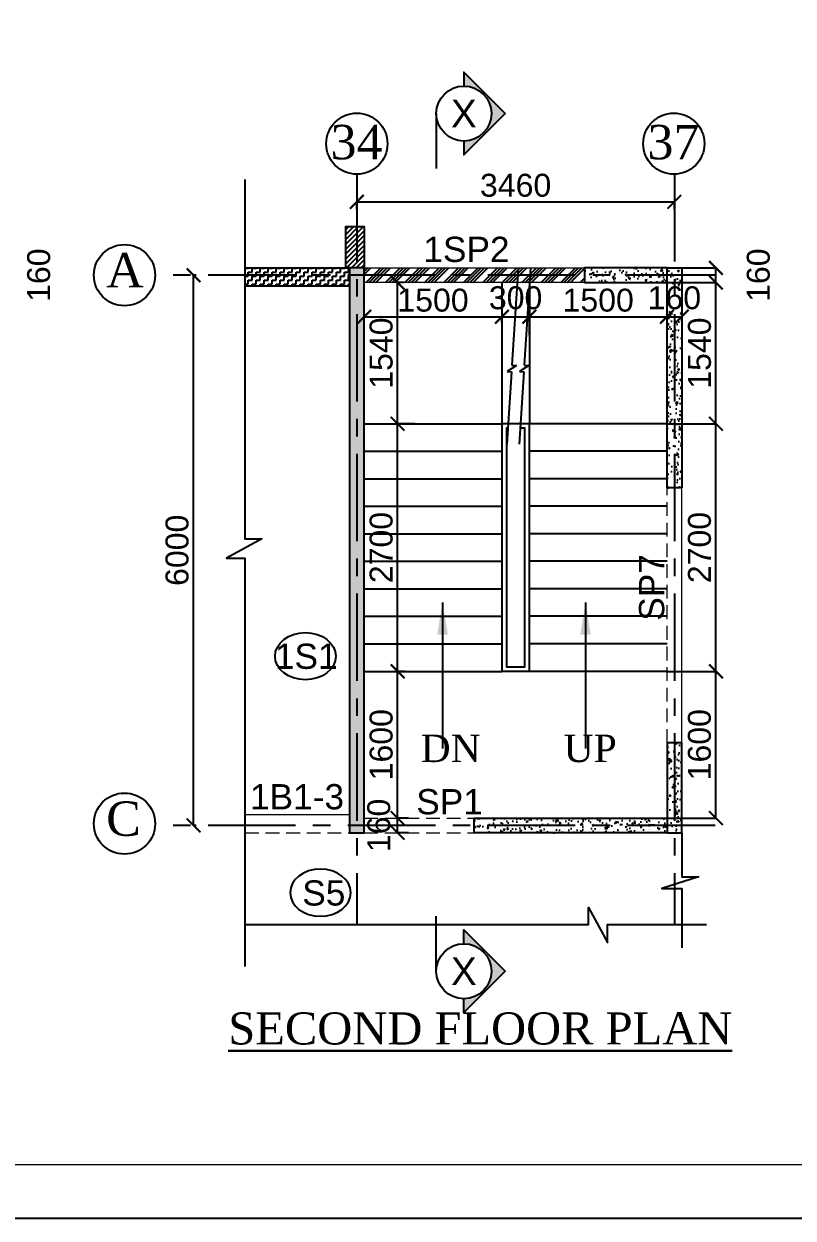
# Model space of a CAD drawing. Header units: inches. Extents: x 42351 to 118476, y -157843 to -108551.
# Drawn here: x 71728 to 80110, y -157843 to -144821 of the extents above; entities that cross this region are included whole.
import ezdxf
from ezdxf.enums import TextEntityAlignment as Align

# ---------------------------------------------------------------- set-up
doc = ezdxf.new("R2010")
doc.units = ezdxf.units.IN
doc.header["$MEASUREMENT"] = 0
doc.linetypes.add('CENTER', pattern=[50.8, 31.75, -6.35, 6.35, -6.35])
doc.linetypes.add('Hidden', pattern=[3, 2, -1])
for name, color, linetype in [('1', 8, 'Continuous'), ('160 R.C. WALL HAT', 8, 'Continuous'), ('160 R.C.WALL', 6, 'Continuous'), ('200 R.C. WALL', 8, 'Continuous'), ('200THK R.C WALL HAT', 253, 'Continuous'), ('ARROW', 5, 'Continuous'), ('DIM', 251, 'Continuous'), ('GIRD CIR', 1, 'Continuous'), ('GIRD TEXT', 4, 'Continuous'), ('GRID', 8, 'CENTER'), ('GRID DIM', 4, 'Continuous'), ('NON STRUC R.C.WALL', 6, 'Continuous'), ('SECOND FLOOR BEAM', 6, 'Continuous'), ('SECOND FLOOR SLAB', 4, 'Continuous'), ('SHEARWALL HATCH', 8, 'Continuous'), ('SLAB TXT', 4, 'Continuous'), ('SPANRAL BEAM', 3, 'Continuous'), ('STEP LINE', 6, 'Continuous')]:
    doc.layers.add(name, color=color, linetype=linetype)
for name, color, linetype, lineweight in [('BEAMS', 3, 'Continuous', 0), ('GRID NO', 4, 'Continuous', 9), ('inner wall', 4, 'Continuous', 30), ('JKEC COLHAT', 2, 'Continuous', 20), ('SLAB CIR', 1, 'Continuous', 25), ('text', 4, 'Continuous', 30)]:
    doc.layers.add(name, color=color, linetype=linetype, lineweight=lineweight)
doc.styles.add('KUMAR', font='romantic.ttf')
doc.styles.add('T-200', font='arial.ttf', dxfattribs={"height": 300})
doc.styles.add('T200', font='sanss___.ttf', dxfattribs={"height": 250})
doc.styles.add('T300', font='sanss___.ttf', dxfattribs={"height": 350})
doc.styles.add('T400', font='romantic.ttf')
doc.dimstyles.new('T 200', dxfattribs={"dimtxt": 250, "dimasz": 150, "dimexe": 1, "dimexo": 0, "dimgap": 50, "dimtad": 1, "dimdec": 0, "dimdsep": 46, "dimtxsty": 'T200', "dimblk": 'ARCHTICK', "dimcen": 2.5, "dimdle": 1, "dimclrd": 5, "dimclre": 253, "dimclrt": 1, "dimadec": 0, "dimazin": 0, "dimtfac": 1, "dimtdec": 0, "dimtmove": 2, "dimatfit": 3, "dimfxl": 0, "dimarcsym": 0})
doc.dimstyles.new('T 300', dxfattribs={"dimtxt": 250, "dimasz": 150, "dimexe": 1, "dimexo": 0, "dimgap": 50, "dimtad": 1, "dimdec": 0, "dimrnd": 5, "dimdsep": 46, "dimtxsty": 'T200', "dimblk": 'ARCHTICK', "dimcen": 2.5, "dimdle": 1, "dimclrd": 5, "dimclre": 253, "dimclrt": 4, "dimadec": 0, "dimazin": 0, "dimtfac": 1, "dimtdec": 0, "dimtmove": 2, "dimatfit": 3, "dimfxl": 0, "dimarcsym": 0})
pattern_1 = [(50, (2212626.77, 82114.85), (179.315046, -15.688034), [18.75, -206.25]), (355, (2212626.77, 82114.85), (-34.687833, 188.048033), [15, -165]), (100.451444, (2212641.71, 82113.54), (144.627212, 172.359998), [15.935048, -175.285528]), (46.1842, (2212626.77, 82164.85), (266.810333, -41.37982), [28.125, -309.375]), (96.635635, (2212649, 82161.4), (233.665486, 243.52965), [23.902586, -262.92844]), (351.184164, (2212626.77, 82164.85), (233.665486, 243.52965), [22.5, -247.5]), (21, (2212651.77, 82152.35), (149.226763, -100.654723), [18.75, -206.25]), (326, (2212651.77, 82152.35), (60.828833, 181.287511), [15, -165]), (71.451445, (2212664.2, 82143.96), (210.055594, 80.632788), [15.935047, -175.285528]), (37.5, (2212626.77, 82114.85), (3.0399638, 83.2234635), [0, -163, 0, -167.5, 0, -165.625]), (7.5, (2212626.77, 82114.85), (65.7673844, 98.602928), [0, -95.5, 0, -159.25, 0, -63.125]), (327.5, (2212571.02, 82114.85), (133.455609, -5.638718), [0, -62.5, 0, -195, 0, -258.75]), (317.5, (2212546.02, 82114.85), (145.7965423, 25.0262456), [0, -81.25, 0, -129.5, 0, -183.75])]

# ---------------------------------------------------------------- blocks, each defined once
blk = doc.blocks.new('_ARCHTICK')
at = {"color": 0, "linetype": 'ByBlock', "const_width": 0.15}
blk.add_lwpolyline([(-0.5, -0.5), (0.5, 0.5)], dxfattribs=at)
blk = doc.blocks.new('*D29')
at = {"layer": 'Defpoints', "color": 0}
for p in [(70894, -147481, 15), (71427, -147481), (70894, -147641, 15)]:
    blk.add_point(p, dxfattribs=at)
at = {"layer": 'DIM', "color": 253, "lineweight": -2}
for p, q in [((70894, -147481), (71428, -147481)), ((70894, -147641), (71428, -147641))]:
    blk.add_line(p, q, dxfattribs=at)
at = {"layer": 'DIM', "color": 5, "lineweight": -2}
blk.add_line((71427, -147642), (71427, -147480), dxfattribs=at)
at = {"layer": 'DIM', "color": 5, "lineweight": -2, "xscale": 150, "yscale": 150, "zscale": 150}
for p, rotation in [((71427, -147481), 90), ((71427, -147641), 270)]:
    blk.add_blockref('_ARCHTICK', p, dxfattribs=dict(at, rotation=rotation))
at = {"layer": 'DIM', "color": 1, "insert": (71890, -147561), "char_height": 250, "attachment_point": 5, "rotation": 90, "style": 'T200'}
blk.add_mtext('160', dxfattribs=at)
blk = doc.blocks.new('*D38')
at = {"layer": 'Defpoints', "color": 0}
for p in [(73577, -147561), (73606, -147561, 15), (73606, -153561, 15)]:
    blk.add_point(p, dxfattribs=at)
at = {"layer": 'GRID DIM', "color": 253, "lineweight": -2}
for p, q in [((73606, -147561), (73576, -147561)), ((73606, -153561), (73576, -153561))]:
    blk.add_line(p, q, dxfattribs=at)
at = {"layer": 'GRID DIM', "color": 5, "lineweight": -2}
blk.add_line((73577, -153562), (73577, -147560), dxfattribs=at)
at = {"layer": 'GRID DIM', "color": 5, "lineweight": -2, "xscale": 150, "yscale": 150, "zscale": 150}
for p, rotation in [((73577, -147561), 90), ((73577, -153561), 270)]:
    blk.add_blockref('_ARCHTICK', p, dxfattribs=dict(at, rotation=rotation))
at = {"layer": 'GRID DIM', "color": 4, "insert": (73398, -150561), "char_height": 250, "attachment_point": 5, "rotation": 90, "style": 'T200'}
blk.add_mtext('6000', dxfattribs=at)
blk = doc.blocks.new('*D39')
at = {"layer": 'Defpoints', "color": 0}
for p in [(78816, -146761), (75356, -146844, 15), (78816, -146844, 15)]:
    blk.add_point(p, dxfattribs=at)
at = {"layer": 'GRID DIM', "color": 5, "lineweight": -2}
blk.add_line((75355, -146761), (78817, -146761), dxfattribs=at)
at = {"layer": 'GRID DIM', "color": 253, "lineweight": -2}
for p, q in [((75356, -146844), (75356, -146760)), ((78816, -146844), (78816, -146760))]:
    blk.add_line(p, q, dxfattribs=at)
at = {"layer": 'GRID DIM', "color": 5, "lineweight": -2, "xscale": 150, "yscale": 150, "zscale": 150, "rotation": 180}
blk.add_blockref('_ARCHTICK', (75356, -146761), dxfattribs=at)
at = {"layer": 'GRID DIM', "color": 5, "lineweight": -2, "xscale": 150, "yscale": 150, "zscale": 150}
blk.add_blockref('_ARCHTICK', (78816, -146761), dxfattribs=at)
at = {"layer": 'GRID DIM', "color": 4, "insert": (77086, -146582), "char_height": 250, "attachment_point": 5, "style": 'T200'}
blk.add_mtext('3460', dxfattribs=at)
blk = doc.blocks.new('*D40')
at = {"layer": 'Defpoints', "color": 0}
for p in [(78736, -151881, 15), (79269, -151881), (78736, -153481, 15)]:
    blk.add_point(p, dxfattribs=at)
at = {"layer": 'DIM', "color": 253, "lineweight": -2}
for p, q in [((78736, -151881), (79270, -151881)), ((78736, -153481), (79270, -153481))]:
    blk.add_line(p, q, dxfattribs=at)
at = {"layer": 'DIM', "color": 5, "lineweight": -2}
blk.add_line((79269, -153482), (79269, -151880), dxfattribs=at)
at = {"layer": 'DIM', "color": 5, "lineweight": -2, "xscale": 150, "yscale": 150, "zscale": 150}
for p, rotation in [((79269, -151881), 90), ((79269, -153481), 270)]:
    blk.add_blockref('_ARCHTICK', p, dxfattribs=dict(at, rotation=rotation))
at = {"layer": 'DIM', "color": 1, "insert": (79090, -152681), "char_height": 250, "attachment_point": 5, "rotation": 90, "style": 'T200'}
blk.add_mtext('1600', dxfattribs=at)
blk = doc.blocks.new('*D41')
at = {"layer": 'Defpoints', "color": 0}
for p in [(78736, -149181, 15), (79269, -149181), (78736, -151881, 15)]:
    blk.add_point(p, dxfattribs=at)
at = {"layer": 'DIM', "color": 253, "lineweight": -2}
for p, q in [((78736, -149181), (79270, -149181)), ((78736, -151881), (79270, -151881))]:
    blk.add_line(p, q, dxfattribs=at)
at = {"layer": 'DIM', "color": 5, "lineweight": -2}
blk.add_line((79269, -151882), (79269, -149180), dxfattribs=at)
at = {"layer": 'DIM', "color": 5, "lineweight": -2, "xscale": 150, "yscale": 150, "zscale": 150}
for p, rotation in [((79269, -149181), 90), ((79269, -151881), 270)]:
    blk.add_blockref('_ARCHTICK', p, dxfattribs=dict(at, rotation=rotation))
at = {"layer": 'DIM', "color": 1, "insert": (79091, -150531), "char_height": 250, "attachment_point": 5, "rotation": 90, "style": 'T200'}
blk.add_mtext('2700', dxfattribs=at)
blk = doc.blocks.new('*D42')
at = {"layer": 'Defpoints', "color": 0}
for p in [(78736, -147641, 15), (79269, -147641), (78736, -149181, 15)]:
    blk.add_point(p, dxfattribs=at)
at = {"layer": 'DIM', "color": 253, "lineweight": -2}
for p, q in [((78736, -147641), (79270, -147641)), ((78736, -149181), (79270, -149181))]:
    blk.add_line(p, q, dxfattribs=at)
at = {"layer": 'DIM', "color": 5, "lineweight": -2}
blk.add_line((79269, -149182), (79269, -147640), dxfattribs=at)
at = {"layer": 'DIM', "color": 5, "lineweight": -2, "xscale": 150, "yscale": 150, "zscale": 150}
for p, rotation in [((79269, -147641), 90), ((79269, -149181), 270)]:
    blk.add_blockref('_ARCHTICK', p, dxfattribs=dict(at, rotation=rotation))
at = {"layer": 'DIM', "color": 1, "insert": (79091, -148411), "char_height": 250, "attachment_point": 5, "rotation": 90, "style": 'T200'}
blk.add_mtext('1540', dxfattribs=at)
blk = doc.blocks.new('*D43')
at = {"layer": 'Defpoints', "color": 0}
for p in [(78736, -147481, 15), (79269, -147481), (78736, -147641, 15)]:
    blk.add_point(p, dxfattribs=at)
at = {"layer": 'DIM', "color": 253, "lineweight": -2}
for p, q in [((78736, -147481), (79270, -147481)), ((78736, -147641), (79270, -147641))]:
    blk.add_line(p, q, dxfattribs=at)
at = {"layer": 'DIM', "color": 5, "lineweight": -2}
blk.add_line((79269, -147642), (79269, -147480), dxfattribs=at)
at = {"layer": 'DIM', "color": 5, "lineweight": -2, "xscale": 150, "yscale": 150, "zscale": 150}
for p, rotation in [((79269, -147481), 90), ((79269, -147641), 270)]:
    blk.add_blockref('_ARCHTICK', p, dxfattribs=dict(at, rotation=rotation))
at = {"layer": 'DIM', "color": 1, "insert": (79732, -147561), "char_height": 250, "attachment_point": 5, "rotation": 90, "style": 'T200'}
blk.add_mtext('160', dxfattribs=at)
blk = doc.blocks.new('*D44')
at = {"layer": 'Defpoints', "color": 0}
for p in [(75800, -153481), (75919, -153481, 15), (75919, -153641, 15)]:
    blk.add_point(p, dxfattribs=at)
at = {"layer": 'DIM', "color": 253, "lineweight": -2}
for p, q in [((75919, -153481), (75799, -153481)), ((75919, -153641), (75799, -153641))]:
    blk.add_line(p, q, dxfattribs=at)
at = {"layer": 'DIM', "color": 5, "lineweight": -2}
blk.add_line((75800, -153642), (75800, -153480), dxfattribs=at)
at = {"layer": 'DIM', "color": 5, "lineweight": -2, "xscale": 150, "yscale": 150, "zscale": 150}
for p, rotation in [((75800, -153481), 90), ((75800, -153641), 270)]:
    blk.add_blockref('_ARCHTICK', p, dxfattribs=dict(at, rotation=rotation))
at = {"layer": 'DIM', "color": 1, "insert": (75596, -153561), "char_height": 250, "attachment_point": 5, "rotation": 90, "style": 'T200'}
blk.add_mtext('160', dxfattribs=at)
blk = doc.blocks.new('*D45')
at = {"layer": 'Defpoints', "color": 0}
for p in [(75800, -151881), (75884, -151881, 15), (75919, -153481, 15)]:
    blk.add_point(p, dxfattribs=at)
at = {"layer": 'DIM', "color": 253, "lineweight": -2}
for p, q in [((75884, -151881), (75799, -151881)), ((75919, -153481), (75799, -153481))]:
    blk.add_line(p, q, dxfattribs=at)
at = {"layer": 'DIM', "color": 5, "lineweight": -2}
blk.add_line((75800, -153482), (75800, -151880), dxfattribs=at)
at = {"layer": 'DIM', "color": 5, "lineweight": -2, "xscale": 150, "yscale": 150, "zscale": 150}
for p, rotation in [((75800, -151881), 90), ((75800, -153481), 270)]:
    blk.add_blockref('_ARCHTICK', p, dxfattribs=dict(at, rotation=rotation))
at = {"layer": 'DIM', "color": 1, "insert": (75622, -152681), "char_height": 250, "attachment_point": 5, "rotation": 90, "style": 'T200'}
blk.add_mtext('1600', dxfattribs=at)
blk = doc.blocks.new('*D46')
at = {"layer": 'Defpoints', "color": 0}
for p in [(75800, -149181), (75988, -149181, 15), (75884, -151881, 15)]:
    blk.add_point(p, dxfattribs=at)
at = {"layer": 'DIM', "color": 253, "lineweight": -2}
for p, q in [((75988, -149181), (75799, -149181)), ((75884, -151881), (75799, -151881))]:
    blk.add_line(p, q, dxfattribs=at)
at = {"layer": 'DIM', "color": 5, "lineweight": -2}
blk.add_line((75800, -151882), (75800, -149180), dxfattribs=at)
at = {"layer": 'DIM', "color": 5, "lineweight": -2, "xscale": 150, "yscale": 150, "zscale": 150}
for p, rotation in [((75800, -149181), 90), ((75800, -151881), 270)]:
    blk.add_blockref('_ARCHTICK', p, dxfattribs=dict(at, rotation=rotation))
at = {"layer": 'DIM', "color": 1, "insert": (75622, -150531), "char_height": 250, "attachment_point": 5, "rotation": 90, "style": 'T200'}
blk.add_mtext('2700', dxfattribs=at)
blk = doc.blocks.new('*D47')
at = {"layer": 'Defpoints', "color": 0}
for p in [(75800, -147641), (75870, -147641, 15), (75988, -149181, 15)]:
    blk.add_point(p, dxfattribs=at)
at = {"layer": 'DIM', "color": 253, "lineweight": -2}
for p, q in [((75870, -147641), (75799, -147641)), ((75988, -149181), (75799, -149181))]:
    blk.add_line(p, q, dxfattribs=at)
at = {"layer": 'DIM', "color": 5, "lineweight": -2}
blk.add_line((75800, -149182), (75800, -147640), dxfattribs=at)
at = {"layer": 'DIM', "color": 5, "lineweight": -2, "xscale": 150, "yscale": 150, "zscale": 150}
for p, rotation in [((75800, -147641), 90), ((75800, -149181), 270)]:
    blk.add_blockref('_ARCHTICK', p, dxfattribs=dict(at, rotation=rotation))
at = {"layer": 'DIM', "color": 1, "insert": (75622, -148411), "char_height": 250, "attachment_point": 5, "rotation": 90, "style": 'T200'}
blk.add_mtext('1540', dxfattribs=at)
blk = doc.blocks.new('*D48')
at = {"layer": 'Defpoints', "color": 0}
for p in [(76936, -148014), (75436, -148077, 15), (76936, -148077, 15)]:
    blk.add_point(p, dxfattribs=at)
at = {"layer": 'DIM', "color": 5, "lineweight": -2}
blk.add_line((75435, -148014), (76937, -148014), dxfattribs=at)
at = {"layer": 'DIM', "color": 253, "lineweight": -2}
for p, q in [((75436, -148077), (75436, -148013)), ((76936, -148077), (76936, -148013))]:
    blk.add_line(p, q, dxfattribs=at)
at = {"layer": 'DIM', "color": 5, "lineweight": -2, "xscale": 150, "yscale": 150, "zscale": 150, "rotation": 180}
blk.add_blockref('_ARCHTICK', (75436, -148014), dxfattribs=at)
at = {"layer": 'DIM', "color": 5, "lineweight": -2, "xscale": 150, "yscale": 150, "zscale": 150}
blk.add_blockref('_ARCHTICK', (76936, -148014), dxfattribs=at)
at = {"layer": 'DIM', "color": 1, "insert": (76186, -147835), "char_height": 250, "attachment_point": 5, "style": 'T200'}
blk.add_mtext('1500', dxfattribs=at)
blk = doc.blocks.new('*D49')
at = {"layer": 'Defpoints', "color": 0}
for p in [(77236, -148014), (76936, -148077, 15), (77236, -148217, 15)]:
    blk.add_point(p, dxfattribs=at)
at = {"layer": 'DIM', "color": 5, "lineweight": -2}
blk.add_line((76935, -148014), (77237, -148014), dxfattribs=at)
at = {"layer": 'DIM', "color": 253, "lineweight": -2}
for p, q in [((76936, -148077), (76936, -148013)), ((77236, -148217), (77236, -148013))]:
    blk.add_line(p, q, dxfattribs=at)
at = {"layer": 'DIM', "color": 5, "lineweight": -2, "xscale": 150, "yscale": 150, "zscale": 150, "rotation": 180}
blk.add_blockref('_ARCHTICK', (76936, -148014), dxfattribs=at)
at = {"layer": 'DIM', "color": 5, "lineweight": -2, "xscale": 150, "yscale": 150, "zscale": 150}
blk.add_blockref('_ARCHTICK', (77236, -148014), dxfattribs=at)
at = {"layer": 'DIM', "color": 1, "insert": (77086, -147809), "char_height": 250, "attachment_point": 5, "style": 'T200'}
blk.add_mtext('300', dxfattribs=at)
blk = doc.blocks.new('*D50')
at = {"layer": 'Defpoints', "color": 0}
for p in [(78736, -148014), (78736, -148088, 15), (77236, -148217, 15)]:
    blk.add_point(p, dxfattribs=at)
at = {"layer": 'DIM', "color": 5, "lineweight": -2}
blk.add_line((77235, -148014), (78737, -148014), dxfattribs=at)
at = {"layer": 'DIM', "color": 253, "lineweight": -2}
for p, q in [((77236, -148217), (77236, -148013)), ((78736, -148088), (78736, -148013))]:
    blk.add_line(p, q, dxfattribs=at)
at = {"layer": 'DIM', "color": 5, "lineweight": -2, "xscale": 150, "yscale": 150, "zscale": 150, "rotation": 180}
blk.add_blockref('_ARCHTICK', (77236, -148014), dxfattribs=at)
at = {"layer": 'DIM', "color": 5, "lineweight": -2, "xscale": 150, "yscale": 150, "zscale": 150}
blk.add_blockref('_ARCHTICK', (78736, -148014), dxfattribs=at)
at = {"layer": 'DIM', "color": 1, "insert": (77986, -147835), "char_height": 250, "attachment_point": 5, "style": 'T200'}
blk.add_mtext('1500', dxfattribs=at)
blk = doc.blocks.new('*D51')
at = {"layer": 'Defpoints', "color": 0}
for p in [(78896, -148014), (78896, -148063, 15), (78736, -148088, 15)]:
    blk.add_point(p, dxfattribs=at)
at = {"layer": 'DIM', "color": 5, "lineweight": -2}
blk.add_line((78735, -148014), (78897, -148014), dxfattribs=at)
at = {"layer": 'DIM', "color": 253, "lineweight": -2}
for p, q in [((78736, -148088), (78736, -148013)), ((78896, -148063), (78896, -148013))]:
    blk.add_line(p, q, dxfattribs=at)
at = {"layer": 'DIM', "color": 5, "lineweight": -2, "xscale": 150, "yscale": 150, "zscale": 150, "rotation": 180}
blk.add_blockref('_ARCHTICK', (78736, -148014), dxfattribs=at)
at = {"layer": 'DIM', "color": 5, "lineweight": -2, "xscale": 150, "yscale": 150, "zscale": 150}
blk.add_blockref('_ARCHTICK', (78896, -148014), dxfattribs=at)
at = {"layer": 'DIM', "color": 1, "insert": (78816, -147809), "char_height": 250, "attachment_point": 5, "style": 'T200'}
blk.add_mtext('160', dxfattribs=at)

msp = doc.modelspace()

# ---------------------------------------------------------------- hatches: boundary and pattern name
at = {"layer": '1'}
for points in [[(76972, -145798.3), (76522, -146248.3), (76522, -146098.3, 0.4142136), (76822, -145798.3, 0.4142136), (76522, -145498.3), (76522, -145348.3)], [(76972, -155151.1), (76522, -154701.1), (76522, -154851.1, -0.4142136), (76822, -155151.1, -0.4142136), (76522, -155451.1), (76522, -155601.1)]]:
    msp.add_hatch(color=30, dxfattribs=at).paths.add_polyline_path(points)
at = {"layer": '160 R.C. WALL HAT'}
h = msp.add_hatch(dxfattribs=at)
h.set_pattern_fill('AR-CONC', color=256, scale=25)
h.set_pattern_definition([(50, (2212646.77, 82114.85), (179.315046, -15.688034), [18.75, -206.25]), (355, (2212646.77, 82114.85), (-34.687833, 188.048033), [15, -165]), (100.451444, (2212661.71, 82113.54), (144.627212, 172.359998), [15.935048, -175.285528]), (46.1842, (2212646.77, 82164.85), (266.810333, -41.37982), [28.125, -309.375]), (96.635635, (2212669, 82161.4), (233.665486, 243.52965), [23.902586, -262.92844]), (351.184164, (2212646.77, 82164.85), (233.665486, 243.52965), [22.5, -247.5]), (21, (2212671.77, 82152.35), (149.226763, -100.654723), [18.75, -206.25]), (326, (2212671.77, 82152.35), (60.828833, 181.287511), [15, -165]), (71.451445, (2212684.2, 82143.96), (210.055594, 80.632788), [15.935047, -175.285528]), (37.5, (2212646.77, 82114.85), (3.0399638, 83.2234635), [0, -163, 0, -167.5, 0, -165.625]), (7.5, (2212646.77, 82114.85), (65.7673844, 98.602928), [0, -95.5, 0, -159.25, 0, -63.125]), (327.5, (2212591.02, 82114.85), (133.455609, -5.638718), [0, -62.5, 0, -195, 0, -258.75]), (317.5, (2212566.02, 82114.85), (145.7965423, 25.0262456), [0, -81.25, 0, -129.5, 0, -183.75])])
h.paths.add_polyline_path([(75436.2, -147481.1), (75276.2, -147481.1), (75276.2, -153641), (75436.2, -153641)])
h = msp.add_hatch(dxfattribs=at)
h.set_pattern_fill('AR-CONC', color=256, scale=25)
h.set_pattern_definition([(50, (2212626.77, 82134.85), (179.315046, -15.688034), [18.75, -206.25]), (355, (2212626.77, 82134.85), (-34.687833, 188.048033), [15, -165]), (100.451444, (2212641.71, 82133.54), (144.627212, 172.359998), [15.935048, -175.285528]), (46.1842, (2212626.77, 82184.85), (266.810333, -41.37982), [28.125, -309.375]), (96.635635, (2212649, 82181.4), (233.665486, 243.52965), [23.902586, -262.92844]), (351.184164, (2212626.77, 82184.85), (233.665486, 243.52965), [22.5, -247.5]), (21, (2212651.77, 82172.35), (149.226763, -100.654723), [18.75, -206.25]), (326, (2212651.77, 82172.35), (60.828833, 181.287511), [15, -165]), (71.451445, (2212664.2, 82163.96), (210.055594, 80.632788), [15.935047, -175.285528]), (37.5, (2212626.77, 82134.85), (3.0399638, 83.2234635), [0, -163, 0, -167.5, 0, -165.625]), (7.5, (2212626.77, 82134.85), (65.7673844, 98.602928), [0, -95.5, 0, -159.25, 0, -63.125]), (327.5, (2212571.02, 82134.85), (133.455609, -5.638718), [0, -62.5, 0, -195, 0, -258.75]), (317.5, (2212546.02, 82134.85), (145.7965423, 25.0262456), [0, -81.25, 0, -129.5, 0, -183.75])])
h.paths.add_polyline_path([(78736.2, -147481.1), (77836.2, -147481.1), (77836.2, -147641.1), (78736.2, -147641.1)])
h = msp.add_hatch(dxfattribs=at)
h.set_pattern_fill('AR-CONC', color=256, scale=25)
h.set_pattern_definition(pattern_1)
h.paths.add_polyline_path([(78736.2, -149881), (78896.2, -149881), (78896.2, -147481.1), (78736.2, -147481.1)])
h = msp.add_hatch(dxfattribs=at)
h.set_pattern_fill('AR-CONC', color=256, scale=25)
h.set_pattern_definition(pattern_1)
h.paths.add_polyline_path([(78896.2, -152661), (78736.2, -152661), (78736.2, -153641), (78896.2, -153641)])
h = msp.add_hatch(dxfattribs=at)
h.set_pattern_fill('AR-CONC', color=256, scale=25)
h.set_pattern_definition(pattern_1)
h.paths.add_polyline_path([(76636, -153481), (76636, -153641), (78736.2, -153641), (78736.2, -153481)])
at = {"layer": '200THK R.C WALL HAT'}
h = msp.add_hatch(dxfattribs=at)
h.set_pattern_fill('ZIGZAG', color=256, scale=350, style=0)
h.set_pattern_definition([(0, (2212626.77, 82114.847), (43.75, 43.75), [43.75, -43.75]), (90, (2212670.52, 82114.847), (-43.75, 43.75), [43.75, -43.75])])
h.paths.add_polyline_path([(75276.2, -147681.1), (75276.2, -147481.1), (74136.5, -147481.1), (74136.5, -147681.1)])
at = {"layer": 'NON STRUC R.C.WALL'}
h = msp.add_hatch(dxfattribs=at)
h.set_pattern_fill('ANSI34', color=1, scale=200)
h.set_pattern_definition([(45, (75456.24, -147641.06), (-106.066, 106.066), []), (45, (75491.6, -147641.06), (-106.066, 106.066), []), (45, (75526.95, -147641.06), (-106.066, 106.066), []), (45, (75562.3, -147641.06), (-106.066, 106.066), [])])
h.paths.add_polyline_path([(75436.2, -147641.1), (77836.2, -147641.1), (77836.2, -147481.1), (75436.2, -147481.1)])
at = {"layer": 'SHEARWALL HATCH'}
h = msp.add_hatch(dxfattribs=at)
h.set_pattern_fill('ANSI31', color=5, scale=300)
h.set_pattern_definition([(45, (-195688.183, 18525.875), (-26.5165043, 26.5165043), [])])
h.paths.add_polyline_path([(75436.1, -147481.1), (75236.1, -147481.1), (75236.1, -147031.1), (75436.1, -147031.1)])

# ---------------------------------------------------------------- linework, layer by layer
at = {"layer": '1', "color": 30}
for p, q in [((76222, -145798.3, 0), (76222, -146398.3, 0)), ((76222, -155151.1, 0), (76222, -154551.1, 0))]:
    msp.add_line(p, q, dxfattribs=at)
at = {"layer": '1'}
for p, q in [((76936.2, -149181.1, 14.7), (76936.2, -151881.1, 14.7)), ((77236.2, -149181.1, 14.7), (76936.2, -149181.1, 14.7)), ((77236.2, -151881.1, 14.7), (77236.2, -149181.1, 14.7)), ((77236.2, -151881.1, 14.7), (76936.2, -151881.1, 14.7))]:
    msp.add_line(p, q, dxfattribs=at)
at = {"layer": '1', "color": 30, "elevation": 0}
for points in [[(76522, -146098.3), (76522, -146248.3), (76972, -145798.3), (76522, -145348.3), (76522, -145498.3)], [(76522, -154851.1), (76522, -154701.1), (76972, -155151.1), (76522, -155601.1), (76522, -155451.1)]]:
    msp.add_lwpolyline(points, dxfattribs=at)
at = {"layer": '1', "elevation": 14.7}
msp.add_lwpolyline([(77002.1, -149231.1), (76986.2, -149231.1), (76986.2, -151831.1), (77186.2, -151831.1), (77186.2, -149231.1), (77136.5, -149231.1)], dxfattribs=at)
at = {"layer": '1', "color": 30}
for centre in [(76522, -145798.3, 0), (76522, -155151.1, 0)]:
    msp.add_circle(centre, 300, dxfattribs=at)
at = {"layer": '160 R.C.WALL'}
msp.add_line((77836.2, -147481.1, 14.7), (77836.2, -147641.1, 14.7), dxfattribs=at)
at = {"layer": '160 R.C.WALL', "elevation": 14.7}
for points in [[(75436.2, -147481.1), (75276.2, -147481.1), (75276.2, -153641), (75436.2, -153641)], [(77836.2, -147641.1), (78736.2, -147641.1), (78736.2, -147481.1), (77836.2, -147481.1)], [(78896.2, -149881), (78736.2, -149881), (78736.2, -147481.1), (78896.2, -147481.1)], [(78896.2, -152661), (78736.2, -152661), (78736.2, -153641), (78896.2, -153641)], [(78736.2, -153641), (76636.2, -153641), (76636.2, -153481), (78736.2, -153481)]]:
    msp.add_lwpolyline(points, close=True, dxfattribs=at)
at = {"layer": '200 R.C. WALL', "color": 6, "elevation": 14.7}
msp.add_lwpolyline([(75436.1, -147481.1), (75236.1, -147481.1), (75236.1, -147031.1), (75436.1, -147031.1)], close=True, dxfattribs=at)
msp.add_lwpolyline([(74136.5, -147481.1), (75276.2, -147481.1), (75276.2, -147681.1), (74136.5, -147681.1)], dxfattribs=at)
at = {"layer": 'BEAMS', "color": 4, "linetype": 'Continuous', "ltscale": 0.01}
for p, q in [((75436.1, -147481.1, 14.7), (77836.2, -147481.1, 14.7)), ((75436.2, -147641.1, 14.7), (75436.2, -147481.1, 14.7)), ((77836.2, -147641.1, 14.7), (75436.2, -147641.1, 14.7)), ((78896.2, -152661, 14.7), (78896.2, -149881, 14.7)), ((74136.5, -153441, 14.7), (75276.2, -153441, 14.7))]:
    msp.add_line(p, q, dxfattribs=at)
at = {"layer": 'BEAMS', "linetype": 'Hidden', "ltscale": 75}
for p, q in [((78736.2, -152661, 14.7), (78736.2, -149881, 14.7)), ((75436.2, -153481, 14.7), (76636.2, -153481, 14.7)), ((74136.5, -153640.9, 14.7), (75276.2, -153640.9, 14.7)), ((75436.2, -153641, 14.7), (76636.2, -153641, 14.7))]:
    msp.add_line(p, q, dxfattribs=at)
at = {"layer": 'Defpoints', "ltscale": 0.2}
msp.add_lwpolyline([(42351.3, -157843.2), (113517.9, -157843.2), (113517.9, -108551.5), (42351.3, -108551.5)], close=True, dxfattribs=at)
at = {"layer": 'DIM'}
for points, elevation in [([(74136.5, -146518.5), (74136.5, -150437.5), (74320.7, -150437.5), (73937.2, -150645.2), (74136.5, -150645.2), (74136.5, -155101)], 14.7), ([(78896.2, -153641), (78896.2, -154122), (79079.9, -154122), (78678.7, -154250.1), (78896.2, -154250.1), (78896.2, -154895)], 29.5), ([(74136.5, -154640), (77881.3, -154640), (77881.3, -154455.8), (78089, -154839.3), (78089, -154640), (79167.5, -154640)], 14.7)]:
    msp.add_lwpolyline(points, dxfattribs=dict(at, elevation=elevation))
at = {"layer": 'GIRD CIR'}
for centre in [(75356.2, -146127.6, 29.5), (78809.9, -146127.6, 29.5), (72823.9, -147561.1, 29.5), (72823.9, -153541, 29.5)]:
    msp.add_circle(centre, 333.3, dxfattribs=at)
at = {"layer": 'GRID', "ltscale": 30}
for p, q in [((75356.2, -146460.9, 14.7), (75356.2, -154640, 14.7)), ((78816.2, -146460.9, 14.7), (78816.2, -154640, 14.7)), ((79259.6, -147561.1, 14.7), (73157.3, -147561.1, 14.7)), ((79259.6, -153561, 14.7), (73156.7, -153561, 14.7))]:
    msp.add_line(p, q, dxfattribs=at)
at = {"layer": 'JKEC COLHAT', "ltscale": 0.2}
msp.add_lwpolyline([(42934.6, -157259.8), (112934.6, -157259.8), (112934.6, -109134.8), (42934.6, -109134.8)], close=True, dxfattribs=at)
at = {"layer": 'SLAB CIR'}
msp.add_ellipse((74795.5, -151715.8, 14), major_axis=(-331, 0), ratio=0.77685, dxfattribs=at)
at = {"layer": 'SLAB CIR', "extrusion": (0, 0, -1)}
msp.add_ellipse((74959.5, -154295), major_axis=(331, 0), ratio=0.77685, dxfattribs=at)
at = {"layer": 'STEP LINE'}
for p, q in [((77114.6, -147481.1, 14.7), (77046.4, -148542.3, 14.7)), ((77249.1, -147481.1, 14.7), (77180.8, -148542.3, 14.7)), ((76936.2, -147641.1, 14.7), (76936.2, -149181.1, 14.7)), ((77236.2, -147641.1, 14.7), (77236.2, -149181.1, 14.7)), ((77094.8, -148545.4, 14.7), (76993.3, -148611.9, 14.7)), ((77046.4, -148542.3, 14.7), (77094.8, -148545.4, 14.7)), ((77229.2, -148545.4, 14.7), (77127.8, -148611.9, 14.7)), ((77180.8, -148542.3, 14.7), (77229.2, -148545.4, 14.7)), ((77041.7, -148615, 14.7), (76990.9, -149404.7, 14.7)), ((76993.3, -148611.9, 14.7), (77041.7, -148615, 14.7)), ((77176.2, -148615, 14.7), (77125.4, -149404.7, 14.7)), ((77127.8, -148611.9, 14.7), (77176.2, -148615, 14.7)), ((75436.2, -149181.1, 14.7), (76936.2, -149181.1, 14.7)), ((78736.2, -149181.1, 14.7), (77236.2, -149181.1, 14.7)), ((75436.2, -149481.1, 14.7), (76936.2, -149481.1, 14.7)), ((78736.2, -149481.1, 14.7), (77236.2, -149481.1, 14.7)), ((75436.2, -149781.1, 14.7), (76936.2, -149781.1, 14.7)), ((78736.2, -149781.1, 14.7), (77236.2, -149781.1, 14.7)), ((75436.2, -150081.1, 14.7), (76936.2, -150081.1, 14.7)), ((78736.2, -150081.1, 14.7), (77236.2, -150081.1, 14.7)), ((75436.2, -150381.1, 14.7), (76936.2, -150381.1, 14.7)), ((78736.2, -150381.1, 14.7), (77236.2, -150381.1, 14.7)), ((75436.2, -150681.1, 14.7), (76936.2, -150681.1, 14.7)), ((78736.2, -150681.1, 14.7), (77236.2, -150681.1, 14.7)), ((75436.2, -150981.1, 14.7), (76936.2, -150981.1, 14.7)), ((78736.2, -150981.1, 14.7), (77236.2, -150981.1, 14.7)), ((75436.2, -151281.1, 14.7), (76936.2, -151281.1, 14.7)), ((78736.2, -151281.1, 14.7), (77236.2, -151281.1, 14.7)), ((75436.2, -151581.1, 14.7), (76936.2, -151581.1, 14.7)), ((78736.2, -151581.1, 14.7), (77236.2, -151581.1, 14.7)), ((75436.2, -151881.1, 14.7), (76936.2, -151881.1, 14.7)), ((78736.2, -151881.1, 14.7), (77236.2, -151881.1, 14.7))]:
    msp.add_line(p, q, dxfattribs=at)

# ---------------------------------------------------------------- texts
at = {"layer": 'GIRD TEXT', "ltscale": 7, "style": 'T400'}
for s, p in [('34', (75069.3, -146296.9)), ('37', (78522.9, -146296.9)), ('A', (72624.4, -147694.4)), ('C', (72624.4, -153674.3))]:
    msp.add_text(s, height=375, dxfattribs=at).set_placement(p)
at = {"layer": 'GRID NO', "style": 'T-200'}
for p in [(76522, -145798.3, 0), (76522, -155151.1, 0)]:
    msp.add_text('X', height=300, dxfattribs=at).set_placement(p, align=Align.MIDDLE)
at = {"layer": 'inner wall', "color": 2, "style": 'KUMAR'}
for s, p in [('DN', (76051.1, -152870.8)), ('UP', (77609.2, -152870.8))]:
    msp.add_text(s, height=300, dxfattribs=at).set_placement(p)
at = {"layer": 'SECOND FLOOR BEAM', "style": 'T300'}
msp.add_text('1B1-3', height=275, dxfattribs=at).set_placement((74191.5, -153385.7))
at = {"layer": 'SECOND FLOOR SLAB', "style": 'T300'}
msp.add_text('1S1', height=275, dxfattribs=at).set_placement((74462.5, -151853.8))
at = {"layer": 'SLAB TXT', "style": 'T300'}
msp.add_text('S5', height=275, dxfattribs=at).set_placement((74761.2, -154434.8))
at = {"layer": 'SPANRAL BEAM', "style": 'T300'}
for s, p in [('1SP2', (76080.6, -147416.8)), ('SP1', (76003, -153440.2))]:
    msp.add_text(s, height=275, dxfattribs=at).set_placement(p)
msp.add_text('SP7', height=275, rotation=90, dxfattribs=at).set_placement((78705.6, -151328.5))
at = {"layer": 'text', "color": 4, "style": 'T400'}
msp.add_text('%%USECOND FLOOR PLAN', height=350, dxfattribs=at).set_placement((76701.1, -155775.3), align=Align.MIDDLE)

# ---------------------------------------------------------------- dimensions: what is measured, and where the dimension line sits
at = {"layer": 'DIM', "color": 2}
for base, p1, p2, picture, middle in [((71427.2, -147481.1), (70894.1, -147641.1, 14.7), (70894.1, -147481.1, 14.7), '*D29', (71890, -147561.1)), ((79269.3, -147481.1), (78736.2, -147641.1, 14.7), (78736.2, -147481.1, 14.7), '*D43', (79732.2, -147561.1)), ((75800.5, -147641.1), (75987.9, -149181.1, 14.7), (75869.7, -147641.1, 14.7), '*D47', (75621.7, -148411.1)), ((79269.3, -147641.1), (78736.2, -149181.1, 14.7), (78736.2, -147641.1, 14.7), '*D42', (79090.5, -148411.1)), ((75800.5, -149181.1), (75883.9, -151881.1, 14.7), (75987.9, -149181.1, 14.7), '*D46', (75621.7, -150531.1)), ((79269.3, -149181.1), (78736.2, -151881.1, 14.7), (78736.2, -149181.1, 14.7), '*D41', (79090.5, -150531.1)), ((75800.5, -151881.1), (75918.7, -153481, 14.7), (75883.9, -151881.1, 14.7), '*D45', (75621.5, -152681)), ((79269.3, -151881.1), (78736.2, -153481, 14.7), (78736.2, -151881.1, 14.7), '*D40', (79090.4, -152681)), ((75800.5, -153481), (75918.7, -153641, 14.7), (75918.7, -153481, 14.7), '*D44', (75595.5, -153561))]:
    dim = msp.add_linear_dim(base=base, p1=p1, p2=p2, angle=90, dimstyle='T 200', override={"dimrnd": 5, "dimfxl": 1.5, "dimarcsym": 2}, dxfattribs=at)
    dim.commit()
    dim.dimension.update_dxf_attribs({"geometry": picture, "text_midpoint": middle})
for base, p1, p2, picture, middle in [((76936.2, -148013.9), (75436.2, -148076.6, 14.7), (76936.2, -148076.6, 14.7), '*D48', (76186.2, -147835.1)), ((77236.2, -148013.9), (76936.2, -148076.6, 14.7), (77236.2, -148216.8, 14.7), '*D49', (77086.2, -147808.9)), ((78736.2, -148013.9), (77236.2, -148216.8, 14.7), (78736.2, -148088.3, 14.7), '*D50', (77986.2, -147835.1)), ((78896.2, -148013.9), (78736.2, -148088.3, 14.7), (78896.2, -148062.7, 14.7), '*D51', (78816.2, -147808.9))]:
    dim = msp.add_linear_dim(base=base, p1=p1, p2=p2, dimstyle='T 200', override={"dimrnd": 5, "dimfxl": 1.5, "dimarcsym": 2}, dxfattribs=at)
    dim.commit()
    dim.dimension.update_dxf_attribs({"geometry": picture, "text_midpoint": middle})
at = {"layer": 'GRID DIM'}
dim = msp.add_linear_dim(base=(78816.2, -146760.6), p1=(75356.2, -146843.9, 14.7), p2=(78816.2, -146843.9, 14.7), dimstyle='T 300', dxfattribs=at)
dim.commit()
dim.dimension.update_dxf_attribs({"geometry": '*D39', "text_midpoint": (77086.2, -146581.7)})
dim = msp.add_linear_dim(base=(73576.7, -147561.1), p1=(73606.3, -153561, 14.7), p2=(73606.3, -147561.1, 14.7), angle=90, dimstyle='T 300', dxfattribs=at)
dim.commit()
dim.dimension.update_dxf_attribs({"geometry": '*D38', "text_midpoint": (73397.7, -150561)})

# ---------------------------------------------------------------- leaders
at = {"layer": 'ARROW'}
for points in [[(76289.7, -151131.9, 14.7), (76289.7, -152721.6, 14.7)], [(77847.8, -151131.9, 14.7), (77847.8, -152721.6, 14.7)]]:
    msp.add_leader(points, dimstyle='T 200', override={"dimasz": 350, "dimtad": 0, "dimfxl": 5000, "dimarcsym": 2}, dxfattribs=at)

doc.saveas('drawing.dxf')
